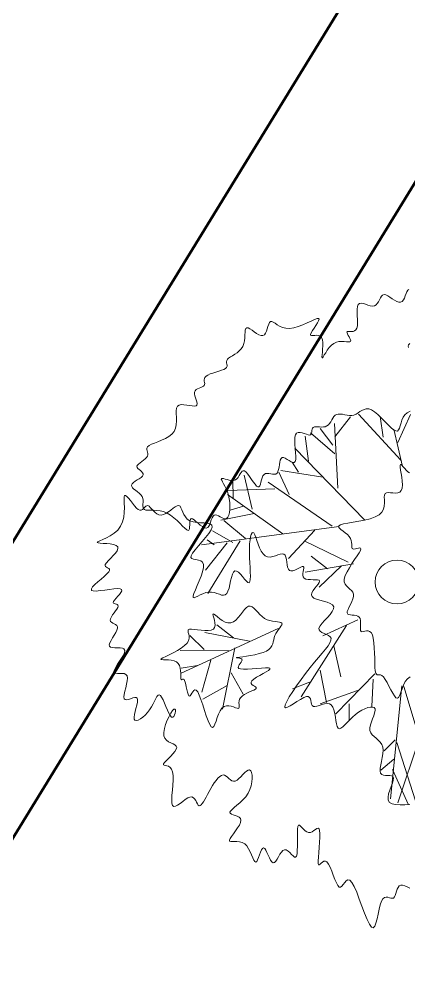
# Model space of a CAD drawing. Extents: x 2080 to 102394, y 2071 to 93424.
# Drawn here: x 87879.6 to 87928.9, y 86995.5 to 87118.1 of the extents above; entities that cross this region are included whole.
import ezdxf

# ---------------------------------------------------------------- set-up
doc = ezdxf.new("R2010")
doc.units = 0
doc.header["$LTSCALE"] = 20
doc.header["$MEASUREMENT"] = 0
doc.linetypes.add('ACAD_ISO02W100', pattern=[15, 12, -3])
doc.layers.add('casuanut tree', color=100, linetype='Continuous', lineweight=5)
doc.layers.add('COUNTRY FENCE', color=13, linetype='ACAD_ISO02W100', lineweight=50)

# ---------------------------------------------------------------- blocks, each defined once
blk = doc.blocks.new('tr')
at = {"layer": 'casuanut tree'}
for p, q in [((-0.1035, 0.4735), (-0.1307, 0.5339)), ((-0.1186, 0.3345), (-0.0824, 0.54)), ((-0.0915, 0.4977), (-0.0281, 0.549)), ((0.0987, 0.3768), (-0.0009, 0.552)), ((-0.1915, 0.4409), (-0.1837, 0.5213)), ((-0.1033, 0.4448), (-0.1641, 0.5272)), ((0.0595, 0.4614), (0.0655, 0.5279)), ((0.1017, 0.4342), (0.1621, 0.5128)), ((-0.0583, 0.2167), (-0.2243, 0.4916)), ((0.0987, 0.3557), (0.0987, 0.4795)), ((-0.4537, 0.3798), (-0.4417, 0.4372)), ((-0.4024, 0.3315), (-0.4024, 0.4433)), ((-0.2307, 0.4134), (-0.2425, 0.4487)), ((-0.317, 0.3781), (-0.4641, 0.4075)), ((-0.2758, 0.3506), (-0.2915, 0.4272)), ((-0.1579, 0.3798), (-0.2847, 0.4312)), ((-0.3239, 0.2318), (-0.4688, 0.3949)), ((-0.1639, 0.2197), (-0.333, 0.404)), ((-0.4266, 0.3466), (-0.4719, 0.3436)), ((-0.3994, 0.3164), (-0.5081, 0.3194)), ((-0.4447, 0.2439), (-0.499, 0.3164)), ((-0.487, 0.2409), (-0.5413, 0.2922)), ((-0.1428, 0.2137), (-0.5866, 0.256)), ((-0.5473, 0.2469), (-0.5654, 0.2681)), ((-0.4628, 0.2409), (-0.6017, 0.0989)), ((-0.5051, 0.2439), (-0.5926, 0.1744)), ((-0.2213, 0.2197), (-0.3239, 0.1502)), ((-0.1398, 0.0959), (-0.2605, 0.1925)), ((-0.2092, 0.0898), (-0.2515, 0.1412)), ((-0.1247, 0.0868), (-0.2817, 0.0959)), ((-0.1639, 0.0898), (-0.2485, 0.0385)), ((-0.6532, -0.073), (-0.6884, -0.0189)), ((-0.5062, -0.0793), (-0.6394, -0.0202)), ((-0.5539, -0.0579), (-0.5967, -0.0051)), ((-0.4069, -0.0604), (-0.7425, -0.1308)), ((-0.5766, -0.0956), (-0.7299, -0.0592)), ((-0.5565, -0.0906), (-0.6394, -0.2729)), ((-0.1519, -0.0915), (-0.2726, -0.1156)), ((-0.6859, -0.1183), (-0.7387, -0.1145)), ((-0.6407, -0.1107), (-0.6922, -0.205)), ((-0.1911, -0.1005), (-0.3843, -0.2908)), ((-0.2454, -0.1549), (-0.2454, -0.2576)), ((-0.5866, -0.166), (-0.564, -0.2415)), ((-0.608, -0.2025), (-0.6935, -0.2276)), ((-0.3058, -0.2214), (-0.3088, -0.3271)), ((-0.3481, -0.2516), (-0.4054, -0.2606)), ((-0.1368, -0.2727), (-0.2877, -0.3694)), ((-0.1458, -0.2878), (-0.17, -0.3724)), ((-0.2032, -0.312), (-0.33, -0.3271)), ((-0.0613, -0.3301), (-0.179, -0.6745)), ((-0.0552, -0.3331), (-0.0341, -0.6775)), ((-0.2394, -0.3482), (-0.2515, -0.3996)), ((-0.1217, -0.4933), (-0.1639, -0.5204)), ((-0.0436, -0.5061), (-0.1585, -0.6932)), ((-0.1179, -0.5039), (-0.0999, -0.727)), ((-0.1398, -0.5537), (-0.1881, -0.5778)), ((-0.1517, -0.585), (-0.1269, -0.7067))]:
    blk.add_line(p, q, dxfattribs=at)
for points in [[(0.2045, 0.724), (0.2042, 0.7282), (0.2063, 0.7322), (0.211, 0.7358)], [(0.2468, 0.9046), (0.2433, 0.9031), (0.2396, 0.8993), (0.2356, 0.8939), (0.2314, 0.8877), (0.227, 0.8815), (0.2222, 0.8761), (0.2172, 0.8722), (0.2119, 0.8708), (0.2063, 0.8722), (0.2004, 0.8761), (0.1944, 0.8816), (0.1884, 0.888), (0.1824, 0.8944), (0.1766, 0.9002), (0.171, 0.9046), (0.1657, 0.9068), (0.1608, 0.9063), (0.1563, 0.9035), (0.1518, 0.8992), (0.1474, 0.894), (0.1429, 0.8887), (0.1382, 0.8839), (0.1331, 0.8803), (0.1274, 0.8787), (0.1212, 0.8794), (0.1146, 0.8821), (0.1078, 0.8858), (0.101, 0.8899), (0.0944, 0.8936), (0.0882, 0.8961), (0.0826, 0.8966), (0.0779, 0.8944), (0.0742, 0.889), (0.0712, 0.8809), (0.0689, 0.871), (0.0668, 0.8599), (0.0648, 0.8486), (0.0625, 0.8379), (0.0599, 0.8285), (0.0565, 0.8212), (0.0523, 0.8167), (0.0474, 0.8145), (0.0423, 0.814), (0.0371, 0.8147), (0.0322, 0.8159), (0.028, 0.8171), (0.0247, 0.8175), (0.0227, 0.8167), (0.0222, 0.8141), (0.0228, 0.8102), (0.0241, 0.8053), (0.0258, 0.7999), (0.0274, 0.7946), (0.0284, 0.7899), (0.0285, 0.7862), (0.0272, 0.784), (0.0243, 0.7836), (0.0197, 0.7847), (0.0139, 0.7867), (0.007, 0.7891), (-0.0008, 0.7912), (-0.0092, 0.7926), (-0.0179, 0.7926), (-0.0268, 0.7908), (-0.0356, 0.7867), (-0.044, 0.781), (-0.0519, 0.7743), (-0.0589, 0.7675), (-0.0649, 0.7613), (-0.0696, 0.7564), (-0.0727, 0.7536), (-0.0741, 0.7536), (-0.0736, 0.7569), (-0.0717, 0.7631), (-0.0688, 0.7714), (-0.0657, 0.781), (-0.0627, 0.7912), (-0.0605, 0.8013), (-0.0596, 0.8104), (-0.0606, 0.8178), (-0.0638, 0.823), (-0.0687, 0.8263), (-0.0746, 0.8283), (-0.0807, 0.8294), (-0.0864, 0.8301), (-0.0908, 0.8311), (-0.0934, 0.8328), (-0.0932, 0.8358), (-0.09, 0.8405), (-0.0844, 0.8464), (-0.0774, 0.853), (-0.07, 0.8599), (-0.0632, 0.8666), (-0.0579, 0.8724), (-0.0552, 0.877), (-0.0561, 0.8798), (-0.0612, 0.8804), (-0.07, 0.8793), (-0.0816, 0.8771), (-0.0954, 0.8743), (-0.1103, 0.8716), (-0.1256, 0.8695), (-0.1405, 0.8686), (-0.1541, 0.8696), (-0.1657, 0.8729), (-0.1755, 0.8778), (-0.1837, 0.8838), (-0.1905, 0.8901), (-0.1962, 0.896), (-0.2011, 0.9009), (-0.2053, 0.904), (-0.2092, 0.9046), (-0.213, 0.9023), (-0.2167, 0.8976), (-0.2205, 0.8915), (-0.2244, 0.8846), (-0.2286, 0.8778), (-0.233, 0.8719), (-0.2378, 0.8678), (-0.243, 0.8663), (-0.2487, 0.8678), (-0.2548, 0.8719), (-0.261, 0.8777), (-0.2672, 0.8843), (-0.2732, 0.8909), (-0.2788, 0.8967), (-0.2838, 0.9008), (-0.288, 0.9023), (-0.2914, 0.9007), (-0.2941, 0.8964), (-0.2965, 0.8899), (-0.2989, 0.8819), (-0.3015, 0.873), (-0.3047, 0.8638), (-0.3087, 0.855), (-0.3139, 0.8471), (-0.3205, 0.8407), (-0.3281, 0.8356), (-0.3364, 0.8315), (-0.3448, 0.8282), (-0.3529, 0.8255), (-0.3603, 0.823), (-0.3666, 0.8205), (-0.3714, 0.8178), (-0.3742, 0.8146), (-0.3757, 0.811), (-0.3762, 0.8073), (-0.3763, 0.8034), (-0.3766, 0.7997), (-0.3775, 0.7963), (-0.3797, 0.7932), (-0.3837, 0.7908), (-0.3899, 0.789), (-0.3978, 0.7878), (-0.4068, 0.7869), (-0.4165, 0.7861), (-0.4263, 0.7853), (-0.4355, 0.7843), (-0.4437, 0.7828), (-0.4502, 0.7806), (-0.4546, 0.7777), (-0.4573, 0.7742), (-0.4587, 0.7702), (-0.4593, 0.7661), (-0.4595, 0.7621), (-0.4598, 0.7583), (-0.4607, 0.755), (-0.4626, 0.7525), (-0.4658, 0.7508), (-0.4701, 0.7497), (-0.4751, 0.749), (-0.4804, 0.7482), (-0.4857, 0.7472), (-0.4906, 0.7455), (-0.4946, 0.7428), (-0.4975, 0.7389), (-0.4989, 0.7336), (-0.4991, 0.7272), (-0.4988, 0.7202), (-0.4982, 0.7132), (-0.4979, 0.7066), (-0.4983, 0.7011), (-0.4999, 0.697), (-0.5031, 0.695), (-0.5083, 0.6953), (-0.5151, 0.6974), (-0.523, 0.7006), (-0.5315, 0.7041), (-0.5402, 0.7073), (-0.5484, 0.7094), (-0.5557, 0.7097), (-0.5616, 0.7074), (-0.5659, 0.7021), (-0.5687, 0.6941), (-0.5709, 0.6843), (-0.5728, 0.6733), (-0.5751, 0.6617), (-0.5783, 0.6503), (-0.583, 0.6398), (-0.5898, 0.6308), (-0.599, 0.6238), (-0.6102, 0.6186), (-0.6226, 0.6149), (-0.6355, 0.6123), (-0.6483, 0.6104), (-0.6603, 0.6087), (-0.6706, 0.607), (-0.6787, 0.6048), (-0.6841, 0.6019), (-0.6872, 0.5983), (-0.6885, 0.5942), (-0.6887, 0.5898), (-0.6885, 0.5852), (-0.6884, 0.5806), (-0.6891, 0.5762), (-0.6911, 0.5722), (-0.695, 0.5686), (-0.7003, 0.5655), (-0.7065, 0.5626), (-0.7131, 0.5599), (-0.7194, 0.5573), (-0.725, 0.5546), (-0.7293, 0.5517), (-0.7317, 0.5485), (-0.7318, 0.5449), (-0.7302, 0.541), (-0.7274, 0.5369), (-0.7241, 0.5327), (-0.7208, 0.5285), (-0.7184, 0.5244), (-0.7173, 0.5205), (-0.7182, 0.5169), (-0.7215, 0.5138), (-0.7268, 0.5109), (-0.7333, 0.5082), (-0.7405, 0.5055), (-0.7477, 0.5028), (-0.7541, 0.5), (-0.7591, 0.4968), (-0.7621, 0.4933), (-0.7625, 0.4892), (-0.7607, 0.4847), (-0.7574, 0.4797), (-0.7531, 0.4744), (-0.7483, 0.4688), (-0.7437, 0.4629), (-0.7398, 0.4567), (-0.7373, 0.4505), (-0.7365, 0.4441), (-0.737, 0.4377), (-0.7384, 0.4316), (-0.7401, 0.4257), (-0.7416, 0.4202), (-0.7424, 0.4153), (-0.7419, 0.4111), (-0.7395, 0.4076), (-0.7351, 0.4051), (-0.7287, 0.4031), (-0.7207, 0.4013), (-0.7115, 0.3992), (-0.7016, 0.3965), (-0.6913, 0.3927), (-0.6809, 0.3876), (-0.6709, 0.3806), (-0.6615, 0.3716), (-0.6529, 0.3611), (-0.6451, 0.35), (-0.6381, 0.3389), (-0.6318, 0.3287), (-0.6264, 0.3201), (-0.6217, 0.3138), (-0.6179, 0.3107), (-0.615, 0.3113), (-0.6126, 0.3148), (-0.6107, 0.3203), (-0.6089, 0.3269), (-0.6072, 0.3337), (-0.6053, 0.3397), (-0.6029, 0.344), (-0.5999, 0.3457), (-0.5962, 0.344), (-0.5917, 0.3396), (-0.5867, 0.3334), (-0.5814, 0.3262), (-0.5758, 0.3189), (-0.5702, 0.3124), (-0.5646, 0.3075), (-0.5594, 0.3051), (-0.5545, 0.3058), (-0.55, 0.3091), (-0.5457, 0.3143), (-0.5417, 0.3205), (-0.5377, 0.3269), (-0.5337, 0.3328), (-0.5297, 0.3375), (-0.5256, 0.34), (-0.5213, 0.34), (-0.5168, 0.3378), (-0.5122, 0.3343), (-0.5075, 0.33), (-0.5027, 0.3258), (-0.4979, 0.3224), (-0.4932, 0.3205), (-0.4885, 0.3209), (-0.4839, 0.324), (-0.4796, 0.3296), (-0.4756, 0.3373), (-0.4721, 0.3467), (-0.4693, 0.3572), (-0.4672, 0.3686), (-0.4661, 0.3803), (-0.4659, 0.3919), (-0.4669, 0.403), (-0.4686, 0.4134), (-0.4708, 0.4228), (-0.4731, 0.4312), (-0.4751, 0.4382), (-0.4765, 0.4437), (-0.477, 0.4475), (-0.4761, 0.4493), (-0.4736, 0.4492), (-0.4697, 0.4475), (-0.4647, 0.4448), (-0.4589, 0.4416), (-0.4526, 0.4384), (-0.446, 0.4359), (-0.4395, 0.4344), (-0.4333, 0.4347), (-0.4277, 0.4369), (-0.4226, 0.4407), (-0.418, 0.4453), (-0.4137, 0.45), (-0.4097, 0.4542), (-0.4059, 0.457), (-0.4021, 0.4579), (-0.3984, 0.4561), (-0.3945, 0.4512), (-0.3906, 0.4438), (-0.3867, 0.4347), (-0.3828, 0.425), (-0.3789, 0.4154), (-0.3751, 0.4068), (-0.3715, 0.4002), (-0.368, 0.3964), (-0.3647, 0.396), (-0.3615, 0.3985), (-0.3584, 0.4032), (-0.3552, 0.4092), (-0.3518, 0.4158), (-0.3482, 0.4222), (-0.3442, 0.4276), (-0.3398, 0.4313), (-0.3349, 0.4327), (-0.3297, 0.4322), (-0.3242, 0.4304), (-0.3186, 0.4281), (-0.313, 0.4258), (-0.3077, 0.4242), (-0.3027, 0.4239), (-0.2982, 0.4257), (-0.2942, 0.4298), (-0.2908, 0.4359), (-0.2876, 0.4431), (-0.2847, 0.4507), (-0.2817, 0.4581), (-0.2785, 0.4643), (-0.2751, 0.4688), (-0.2712, 0.4707), (-0.2666, 0.4697), (-0.2617, 0.4663), (-0.2565, 0.4615), (-0.2512, 0.4562), (-0.246, 0.4515), (-0.2411, 0.4481), (-0.2366, 0.4471), (-0.2329, 0.4493), (-0.2299, 0.4555), (-0.2275, 0.4649), (-0.2255, 0.4765), (-0.2236, 0.4893), (-0.2216, 0.5024), (-0.2193, 0.5146), (-0.2163, 0.5251), (-0.2126, 0.5327), (-0.2079, 0.5369), (-0.2024, 0.5379), (-0.1964, 0.5367), (-0.1902, 0.5338), (-0.1841, 0.5302), (-0.1782, 0.5264), (-0.173, 0.5232), (-0.1687, 0.5215), (-0.1654, 0.5216), (-0.163, 0.5234), (-0.1613, 0.5263), (-0.1598, 0.53), (-0.1584, 0.534), (-0.1568, 0.5378), (-0.1547, 0.5409), (-0.1518, 0.5429), (-0.1479, 0.5434), (-0.1432, 0.5428), (-0.1378, 0.5414), (-0.132, 0.5396), (-0.1258, 0.5379), (-0.1197, 0.5367), (-0.1136, 0.5363), (-0.1079, 0.5372), (-0.1026, 0.5397), (-0.0978, 0.5434), (-0.0932, 0.5479), (-0.0887, 0.5527), (-0.0843, 0.5575), (-0.0797, 0.5616), (-0.0749, 0.5648), (-0.0696, 0.5665), (-0.0639, 0.5665), (-0.0577, 0.565), (-0.0511, 0.5626), (-0.0443, 0.5596), (-0.0372, 0.5566), (-0.03, 0.554), (-0.0228, 0.5523), (-0.0156, 0.5519), (-0.0084, 0.5531), (-0.0013, 0.5554), (0.0057, 0.5582), (0.0129, 0.5608), (0.0201, 0.5624), (0.0275, 0.5625), (0.0351, 0.5603), (0.043, 0.5553), (0.0511, 0.5469), (0.0595, 0.5359), (0.0678, 0.5233), (0.0759, 0.5102), (0.0838, 0.4975), (0.0911, 0.4862), (0.0979, 0.4773), (0.1038, 0.4719), (0.1089, 0.4706), (0.1133, 0.4729), (0.1174, 0.478), (0.1215, 0.485), (0.126, 0.4931), (0.131, 0.5015), (0.137, 0.5094), (0.1443, 0.5158), (0.153, 0.5203), (0.1627, 0.523)], [(-0.1223, -0.7068), (-0.138, -0.7038), (-0.1532, -0.7006), (-0.1667, -0.6967), (-0.1775, -0.6917), (-0.1845, -0.6854), (-0.1868, -0.6774), (-0.1852, -0.6681), (-0.1809, -0.658), (-0.1747, -0.6475), (-0.1679, -0.6372), (-0.1615, -0.6275), (-0.1565, -0.619), (-0.1541, -0.6121), (-0.1549, -0.6072), (-0.1584, -0.6038), (-0.1639, -0.6015), (-0.1705, -0.5997), (-0.1774, -0.598), (-0.1837, -0.5957), (-0.1885, -0.5923), (-0.1912, -0.5874), (-0.1911, -0.5804), (-0.1886, -0.5718), (-0.1845, -0.5619), (-0.1795, -0.5512), (-0.1744, -0.5399), (-0.1698, -0.5286), (-0.1666, -0.5176), (-0.1653, -0.5073), (-0.1666, -0.4982), (-0.1699, -0.4899), (-0.1745, -0.4824), (-0.1798, -0.4752), (-0.185, -0.4683), (-0.1895, -0.4614), (-0.1926, -0.4542), (-0.1935, -0.4465), (-0.1917, -0.4381), (-0.1879, -0.4293), (-0.1827, -0.4203), (-0.1769, -0.4114), (-0.1711, -0.4029), (-0.1662, -0.395), (-0.1629, -0.388), (-0.1619, -0.3823), (-0.1638, -0.3779), (-0.1683, -0.375), (-0.1751, -0.3735), (-0.1836, -0.3734), (-0.1935, -0.3746), (-0.2044, -0.377), (-0.2157, -0.3807), (-0.2272, -0.3856), (-0.2384, -0.3916), (-0.2491, -0.3982), (-0.2591, -0.4047), (-0.2682, -0.4106), (-0.2762, -0.4153), (-0.2828, -0.4181), (-0.288, -0.4186), (-0.2914, -0.4161), (-0.2931, -0.4102), (-0.2934, -0.4015), (-0.2928, -0.391), (-0.292, -0.3793), (-0.2913, -0.3674), (-0.2914, -0.356), (-0.2928, -0.3461), (-0.2959, -0.3383), (-0.3012, -0.3334), (-0.3082, -0.3309), (-0.3164, -0.3302), (-0.3251, -0.3306), (-0.3337, -0.3314), (-0.3417, -0.3321), (-0.3484, -0.332), (-0.3533, -0.3304), (-0.3561, -0.3269), (-0.3571, -0.3219), (-0.3571, -0.3161), (-0.3569, -0.3099), (-0.3571, -0.304), (-0.3586, -0.2991), (-0.362, -0.2956), (-0.368, -0.2944), (-0.3771, -0.2956), (-0.3885, -0.2988), (-0.4011, -0.303), (-0.4137, -0.3075), (-0.4254, -0.3114), (-0.435, -0.3139), (-0.4413, -0.3141), (-0.4434, -0.3113), (-0.4404, -0.3048), (-0.4329, -0.2951), (-0.4215, -0.2828), (-0.4071, -0.2686), (-0.3905, -0.2532), (-0.3725, -0.2373), (-0.3538, -0.2215), (-0.3353, -0.2065), (-0.3177, -0.1928), (-0.3014, -0.1806), (-0.2866, -0.1696), (-0.2738, -0.1597), (-0.2633, -0.1509), (-0.2554, -0.1431), (-0.2504, -0.1361), (-0.2486, -0.1299), (-0.2503, -0.1242), (-0.2545, -0.1191), (-0.2603, -0.1142), (-0.2668, -0.1096), (-0.2729, -0.1049), (-0.2776, -0.1001), (-0.28, -0.0949), (-0.279, -0.0893), (-0.2741, -0.0831), (-0.266, -0.0764), (-0.256, -0.0693), (-0.2451, -0.062), (-0.2346, -0.0545), (-0.2257, -0.0471), (-0.2194, -0.0399), (-0.2171, -0.033), (-0.2194, -0.0264), (-0.2257, -0.0202), (-0.2346, -0.0142), (-0.245, -0.0084), (-0.2557, -0.0028), (-0.2656, 0.0029), (-0.2734, 0.0086), (-0.2779, 0.0144), (-0.2784, 0.0204), (-0.2755, 0.0265), (-0.2701, 0.0325), (-0.2634, 0.0383), (-0.2563, 0.0438), (-0.2499, 0.0489), (-0.2451, 0.0534), (-0.243, 0.0572), (-0.2443, 0.0602), (-0.2485, 0.0626), (-0.2547, 0.0646), (-0.2623, 0.0665), (-0.2703, 0.0685), (-0.278, 0.0708), (-0.2845, 0.0737), (-0.2892, 0.0775), (-0.2913, 0.0822), (-0.2913, 0.0876), (-0.2899, 0.0933), (-0.2876, 0.099), (-0.2852, 0.1044), (-0.2833, 0.109), (-0.2825, 0.1126), (-0.2835, 0.1147), (-0.2868, 0.1151), (-0.2919, 0.1143), (-0.2982, 0.1128), (-0.3054, 0.111), (-0.3126, 0.1096), (-0.3195, 0.109), (-0.3254, 0.1097), (-0.3297, 0.1124), (-0.3321, 0.1173), (-0.333, 0.124), (-0.3328, 0.132), (-0.3321, 0.1404), (-0.3315, 0.1489), (-0.3314, 0.1566), (-0.3325, 0.1631), (-0.3353, 0.1676), (-0.3402, 0.1699), (-0.3467, 0.1703), (-0.3545, 0.1696), (-0.3631, 0.1686), (-0.3719, 0.168), (-0.3805, 0.1684), (-0.3883, 0.1707), (-0.395, 0.1755), (-0.4001, 0.1833), (-0.4039, 0.1936), (-0.4065, 0.2053), (-0.4084, 0.2176), (-0.4098, 0.2297), (-0.411, 0.2406), (-0.4124, 0.2495), (-0.4141, 0.2555), (-0.4166, 0.2579), (-0.4197, 0.2568), (-0.4232, 0.2526), (-0.427, 0.2457), (-0.4309, 0.2363), (-0.4349, 0.2248), (-0.4387, 0.2116), (-0.4423, 0.1969), (-0.4455, 0.1813), (-0.4483, 0.1654), (-0.451, 0.1498), (-0.4536, 0.1354), (-0.4561, 0.1228), (-0.4588, 0.1128), (-0.4616, 0.1061), (-0.4648, 0.1034), (-0.4684, 0.1052), (-0.4723, 0.1105), (-0.4766, 0.1182), (-0.4811, 0.1271), (-0.4859, 0.1359), (-0.4908, 0.1436), (-0.4958, 0.149), (-0.5008, 0.1507), (-0.5059, 0.1481), (-0.511, 0.1418), (-0.5161, 0.1328), (-0.5213, 0.1223), (-0.5265, 0.1112), (-0.5317, 0.1007), (-0.5371, 0.0917), (-0.5425, 0.0854), (-0.5481, 0.0824), (-0.5538, 0.0825), (-0.5599, 0.0847), (-0.5663, 0.0885), (-0.5732, 0.0929), (-0.5807, 0.0974), (-0.5888, 0.1011), (-0.5977, 0.1034), (-0.6073, 0.1037), (-0.6172, 0.1024), (-0.6267, 0.1004), (-0.6354, 0.0982), (-0.6426, 0.0966), (-0.6477, 0.0963), (-0.6502, 0.0979), (-0.6495, 0.1023), (-0.6452, 0.1098), (-0.6382, 0.1199), (-0.6293, 0.1318), (-0.6198, 0.1449), (-0.6105, 0.1584), (-0.6024, 0.1715), (-0.5967, 0.1835), (-0.5943, 0.1935), (-0.5958, 0.2012), (-0.6005, 0.2068), (-0.6071, 0.2109), (-0.6144, 0.2141), (-0.6213, 0.217), (-0.6264, 0.2202), (-0.6287, 0.2242), (-0.627, 0.2296), (-0.6203, 0.2369), (-0.6098, 0.2457), (-0.5967, 0.2555), (-0.5823, 0.2659), (-0.5682, 0.2765), (-0.5555, 0.2866), (-0.5458, 0.296), (-0.5403, 0.304), (-0.5399, 0.3103), (-0.5441, 0.3153), (-0.5518, 0.3193), (-0.5619, 0.3228), (-0.5734, 0.3262), (-0.5852, 0.33), (-0.5963, 0.3344), (-0.6056, 0.34), (-0.6123, 0.3471), (-0.6167, 0.3552), (-0.6195, 0.3637), (-0.6212, 0.3723), (-0.6224, 0.3803), (-0.6238, 0.3871), (-0.6258, 0.3923), (-0.6292, 0.3952), (-0.6343, 0.3957), (-0.6409, 0.394), (-0.6487, 0.391), (-0.6572, 0.3872), (-0.6661, 0.3834), (-0.675, 0.3802), (-0.6834, 0.3783), (-0.6911, 0.3783), (-0.6978, 0.3808), (-0.7034, 0.3853), (-0.7082, 0.3911), (-0.7124, 0.3976), (-0.7161, 0.4042), (-0.7195, 0.4102), (-0.7227, 0.4149), (-0.726, 0.4178), (-0.7295, 0.4183), (-0.7332, 0.4171), (-0.7371, 0.4147), (-0.7411, 0.412), (-0.7453, 0.4097), (-0.7496, 0.4084), (-0.7541, 0.409), (-0.7587, 0.4121), (-0.7634, 0.4183), (-0.7681, 0.4266), (-0.7727, 0.4362), (-0.7771, 0.446), (-0.7813, 0.4549), (-0.7851, 0.4619), (-0.7885, 0.466), (-0.7913, 0.4662), (-0.7936, 0.4618), (-0.7957, 0.4534), (-0.7979, 0.4419), (-0.8008, 0.4283), (-0.8046, 0.4137), (-0.8099, 0.3989), (-0.8169, 0.3849), (-0.8262, 0.3727), (-0.838, 0.363), (-0.8513, 0.3557), (-0.8653, 0.3503), (-0.879, 0.3465), (-0.8914, 0.3439), (-0.9015, 0.342), (-0.9082, 0.3405), (-0.9107, 0.3389), (-0.9083, 0.337), (-0.9018, 0.3347), (-0.8926, 0.3319), (-0.882, 0.3286), (-0.8711, 0.3249), (-0.8613, 0.3207), (-0.8538, 0.316), (-0.8499, 0.3107), (-0.8505, 0.305), (-0.8548, 0.2989), (-0.8619, 0.2927), (-0.8707, 0.2864), (-0.8802, 0.2802), (-0.8892, 0.2744), (-0.8967, 0.2692), (-0.9017, 0.2645), (-0.9034, 0.2607), (-0.9025, 0.2575), (-0.9, 0.2547), (-0.8968, 0.252), (-0.8938, 0.2493), (-0.892, 0.2463), (-0.8925, 0.2428), (-0.8961, 0.2386), (-0.9034, 0.2335), (-0.9136, 0.2278), (-0.9253, 0.2216), (-0.9374, 0.2152), (-0.9486, 0.209), (-0.9575, 0.2031), (-0.9629, 0.1979), (-0.9636, 0.1935), (-0.9587, 0.1903), (-0.9492, 0.1879), (-0.9364, 0.1862), (-0.9218, 0.1848), (-0.9067, 0.1836), (-0.8925, 0.1821), (-0.8806, 0.1803), (-0.8724, 0.1778), (-0.8689, 0.1744), (-0.8694, 0.1702), (-0.873, 0.1656), (-0.8787, 0.1607), (-0.8856, 0.1558), (-0.8925, 0.151), (-0.8986, 0.1466), (-0.9028, 0.1428), (-0.9045, 0.1398), (-0.9039, 0.1375), (-0.9018, 0.1355), (-0.8989, 0.1338), (-0.8957, 0.1321), (-0.893, 0.1302), (-0.8914, 0.1278), (-0.8916, 0.1248), (-0.8939, 0.121), (-0.8981, 0.1166), (-0.9035, 0.1117), (-0.9094, 0.1065), (-0.9153, 0.1012), (-0.9205, 0.096), (-0.9244, 0.091), (-0.9265, 0.0865), (-0.9261, 0.0826), (-0.924, 0.079), (-0.9206, 0.0758), (-0.9167, 0.0725), (-0.913, 0.0692), (-0.9101, 0.0654), (-0.9088, 0.0611), (-0.9096, 0.0561), (-0.913, 0.0501), (-0.9184, 0.0436), (-0.925, 0.0366), (-0.9321, 0.0294), (-0.9387, 0.0225), (-0.9441, 0.016), (-0.9474, 0.0102), (-0.9478, 0.0054), (-0.9449, 0.0017), (-0.9392, -0.001), (-0.9318, -0.0032), (-0.9236, -0.0052), (-0.9157, -0.0073), (-0.9089, -0.01), (-0.9043, -0.0135), (-0.9028, -0.0183), (-0.9051, -0.0245), (-0.9106, -0.0319), (-0.9181, -0.04), (-0.9267, -0.0484), (-0.9355, -0.0568), (-0.9433, -0.0646), (-0.9493, -0.0714), (-0.9524, -0.0769), (-0.9518, -0.0807), (-0.9483, -0.0833), (-0.9426, -0.085), (-0.9357, -0.0865), (-0.9286, -0.0881), (-0.922, -0.0905), (-0.9168, -0.0941), (-0.9141, -0.0994), (-0.9143, -0.1068), (-0.917, -0.1157), (-0.9214, -0.1257), (-0.9266, -0.1361), (-0.9319, -0.1462), (-0.9364, -0.1555), (-0.9394, -0.1634), (-0.94, -0.1693), (-0.9377, -0.1727), (-0.933, -0.1742), (-0.9267, -0.1743), (-0.9196, -0.1737), (-0.9124, -0.173), (-0.9059, -0.1729), (-0.901, -0.1741), (-0.8983, -0.1772), (-0.8984, -0.1826), (-0.9009, -0.1899), (-0.905, -0.1985), (-0.9098, -0.2079), (-0.9148, -0.2174), (-0.9192, -0.2263), (-0.9222, -0.2342), (-0.9231, -0.2403), (-0.9213, -0.2442), (-0.9171, -0.246), (-0.9111, -0.2459), (-0.9035, -0.244), (-0.895, -0.2404), (-0.8859, -0.2355), (-0.8767, -0.2294), (-0.8679, -0.2223), (-0.8599, -0.2143), (-0.8527, -0.2061), (-0.8462, -0.1983), (-0.8405, -0.1914), (-0.8354, -0.186), (-0.831, -0.1828), (-0.8272, -0.1823), (-0.824, -0.1851), (-0.8213, -0.1915), (-0.8189, -0.2008), (-0.8168, -0.212), (-0.8148, -0.2241), (-0.8128, -0.236), (-0.8105, -0.2467), (-0.8079, -0.2552), (-0.8049, -0.2606), (-0.8012, -0.262), (-0.7974, -0.2602), (-0.7937, -0.2562), (-0.7905, -0.251), (-0.7883, -0.2456), (-0.7874, -0.2409), (-0.7883, -0.2381), (-0.7913, -0.238), (-0.7967, -0.2415), (-0.8039, -0.2481), (-0.812, -0.2571), (-0.8205, -0.2678), (-0.8285, -0.2794), (-0.8352, -0.2914), (-0.84, -0.303), (-0.842, -0.3135), (-0.8408, -0.3224), (-0.8371, -0.3298), (-0.8316, -0.336), (-0.8254, -0.3413), (-0.8193, -0.346), (-0.8141, -0.3505), (-0.8109, -0.3549), (-0.8105, -0.3597), (-0.8134, -0.3651), (-0.8192, -0.3708), (-0.8269, -0.3768), (-0.8357, -0.3827), (-0.8446, -0.3883), (-0.8528, -0.3935), (-0.8593, -0.3979), (-0.8634, -0.4014), (-0.8644, -0.4039), (-0.8627, -0.4057), (-0.8592, -0.4074), (-0.8547, -0.4096), (-0.8498, -0.4127), (-0.8454, -0.4173), (-0.8421, -0.4239), (-0.8409, -0.433), (-0.8421, -0.4449), (-0.8454, -0.459), (-0.8499, -0.4744), (-0.855, -0.49), (-0.8598, -0.5051), (-0.8637, -0.5187), (-0.8659, -0.5299), (-0.8657, -0.5378), (-0.8625, -0.5417), (-0.8568, -0.5423), (-0.8492, -0.5404), (-0.8403, -0.5369), (-0.8308, -0.5327), (-0.8213, -0.5286), (-0.8125, -0.5255), (-0.8049, -0.5243), (-0.799, -0.5255), (-0.7947, -0.5289), (-0.7916, -0.5338), (-0.7894, -0.5395), (-0.7877, -0.5454), (-0.7862, -0.5509), (-0.7845, -0.5553), (-0.7823, -0.5581), (-0.7794, -0.5586), (-0.7757, -0.5572), (-0.7712, -0.5539), (-0.7661, -0.5492), (-0.7605, -0.5432), (-0.7543, -0.5363), (-0.7477, -0.5288), (-0.7407, -0.5209), (-0.7334, -0.5128), (-0.7259, -0.505), (-0.7184, -0.4977), (-0.711, -0.4911), (-0.7038, -0.4857), (-0.6971, -0.4817), (-0.691, -0.4794), (-0.6855, -0.4792), (-0.6808, -0.4811), (-0.6767, -0.4847), (-0.673, -0.4894), (-0.6695, -0.4945), (-0.6658, -0.4995), (-0.6618, -0.5037), (-0.6571, -0.5066), (-0.6517, -0.5073), (-0.6453, -0.5057), (-0.6382, -0.5022), (-0.6307, -0.4975), (-0.6232, -0.4924), (-0.6158, -0.4876), (-0.6091, -0.4839), (-0.6033, -0.482), (-0.5988, -0.4826), (-0.5958, -0.4862), (-0.5944, -0.4926), (-0.5946, -0.501), (-0.5964, -0.511), (-0.5999, -0.522), (-0.605, -0.5333), (-0.6117, -0.5444), (-0.6202, -0.5547), (-0.6302, -0.5637), (-0.6413, -0.5716), (-0.6526, -0.5783), (-0.6637, -0.5841), (-0.6737, -0.5891), (-0.6821, -0.5935), (-0.6881, -0.5974), (-0.6911, -0.6009), (-0.6907, -0.6042), (-0.6875, -0.6074), (-0.6825, -0.6107), (-0.6765, -0.6143), (-0.6705, -0.6182), (-0.6655, -0.6226), (-0.6623, -0.6277), (-0.6619, -0.6336), (-0.6648, -0.6403), (-0.6706, -0.6477), (-0.6782, -0.6554), (-0.6868, -0.6631), (-0.6954, -0.6705), (-0.7032, -0.6773), (-0.7092, -0.6831), (-0.7125, -0.6876), (-0.7125, -0.6907), (-0.7096, -0.6927), (-0.7044, -0.6942), (-0.6976, -0.6955), (-0.6899, -0.6973), (-0.6818, -0.7), (-0.6741, -0.7041), (-0.6675, -0.7102), (-0.6624, -0.7184), (-0.6586, -0.7283), (-0.6559, -0.739), (-0.6538, -0.7496), (-0.6522, -0.7594), (-0.6505, -0.7675), (-0.6486, -0.7732), (-0.6461, -0.7755), (-0.6427, -0.7741), (-0.6386, -0.7695), (-0.634, -0.763), (-0.6291, -0.7554), (-0.6241, -0.7479), (-0.6193, -0.7415), (-0.615, -0.7372), (-0.6112, -0.7361), (-0.6082, -0.7389), (-0.6058, -0.7449), (-0.6038, -0.753), (-0.602, -0.7623), (-0.6002, -0.7717), (-0.598, -0.7801), (-0.5954, -0.7867), (-0.592, -0.7902), (-0.5878, -0.79), (-0.5828, -0.7868), (-0.5772, -0.7815), (-0.5712, -0.7751), (-0.565, -0.7685), (-0.5588, -0.7628), (-0.5527, -0.7588), (-0.547, -0.7575), (-0.5418, -0.7596), (-0.537, -0.7643), (-0.5326, -0.7705), (-0.5286, -0.7772), (-0.5248, -0.7833), (-0.5212, -0.7876), (-0.5177, -0.7891), (-0.5144, -0.7868), (-0.511, -0.7799), (-0.5076, -0.7692), (-0.5043, -0.756), (-0.501, -0.7414), (-0.4977, -0.7268), (-0.4946, -0.7133), (-0.4915, -0.7021), (-0.4885, -0.6944), (-0.4855, -0.6911), (-0.4826, -0.6917), (-0.4796, -0.695), (-0.4764, -0.7003), (-0.4728, -0.7066), (-0.4688, -0.7128), (-0.4643, -0.7181), (-0.4592, -0.7214), (-0.4534, -0.7223), (-0.4472, -0.7211), (-0.4411, -0.7189), (-0.4353, -0.7165), (-0.4302, -0.7148), (-0.4263, -0.7146), (-0.4238, -0.7169), (-0.4232, -0.7226), (-0.4246, -0.7321), (-0.4277, -0.7448), (-0.432, -0.7595), (-0.4368, -0.7751), (-0.4417, -0.7906), (-0.4461, -0.8048), (-0.4495, -0.8167), (-0.4513, -0.8251), (-0.4512, -0.8294), (-0.4493, -0.8302), (-0.4461, -0.8287), (-0.4419, -0.8261), (-0.4371, -0.8234), (-0.4321, -0.8218), (-0.4274, -0.8224), (-0.4232, -0.8262), (-0.4198, -0.8342), (-0.4171, -0.8454), (-0.415, -0.8586), (-0.413, -0.8727), (-0.4111, -0.8865), (-0.4089, -0.8988), (-0.4063, -0.9084), (-0.4029, -0.9141), (-0.3986, -0.9152), (-0.3937, -0.9128), (-0.3882, -0.9083), (-0.3823, -0.9033), (-0.3764, -0.8993), (-0.3706, -0.8978), (-0.3651, -0.9004), (-0.3601, -0.9085), (-0.3558, -0.9231), (-0.352, -0.9429), (-0.3487, -0.966), (-0.3455, -0.9903), (-0.3423, -1.0141), (-0.3389, -1.0354), (-0.3351, -1.0523), (-0.3308, -1.0629), (-0.3258, -1.0658), (-0.3202, -1.062), (-0.3142, -1.0532), (-0.3077, -1.0409), (-0.3011, -1.0267), (-0.2944, -1.0122), (-0.2878, -0.9989), (-0.2813, -0.9885), (-0.2751, -0.9821), (-0.2693, -0.9793), (-0.2637, -0.9791), (-0.2585, -0.9808), (-0.2536, -0.9833), (-0.249, -0.9858), (-0.2447, -0.9875), (-0.2407, -0.9874), (-0.2371, -0.9849), (-0.2336, -0.9805), (-0.2302, -0.9748), (-0.2267, -0.9686), (-0.223, -0.9626), (-0.2189, -0.9574), (-0.2144, -0.9538), (-0.2092, -0.9524), (-0.2034, -0.9538), (-0.197, -0.9574), (-0.1902, -0.9626), (-0.1832, -0.9686)], [(0.1162, 0.331), (0.1121, 0.3357), (0.1082, 0.3416), (0.1046, 0.3481), (0.1014, 0.3543), (0.0985, 0.3594), (0.0961, 0.3629), (0.0941, 0.3638), (0.0925, 0.3614), (0.0915, 0.3554), (0.0907, 0.3462), (0.09, 0.335), (0.089, 0.3227), (0.0876, 0.3102), (0.0854, 0.2985), (0.0823, 0.2886), (0.0779, 0.2814), (0.0722, 0.2777), (0.0654, 0.2767), (0.0579, 0.2778), (0.0502, 0.28), (0.0426, 0.2826), (0.0356, 0.2846), (0.0296, 0.2853), (0.025, 0.2837), (0.022, 0.2793), (0.02, 0.2726), (0.0184, 0.2642), (0.0165, 0.2548), (0.0136, 0.2452), (0.0088, 0.236), (0.0016, 0.2279), (-0.0088, 0.2217), (-0.0228, 0.2178), (-0.0396, 0.216), (-0.0581, 0.2156), (-0.0772, 0.2162), (-0.0958, 0.2173), (-0.1127, 0.2184), (-0.1268, 0.2189), (-0.1372, 0.2183), (-0.1429, 0.2163), (-0.1445, 0.2129), (-0.1429, 0.2084), (-0.139, 0.2028), (-0.1337, 0.1966), (-0.1278, 0.1898), (-0.1223, 0.1827), (-0.118, 0.1755), (-0.1156, 0.1684), (-0.1148, 0.1616), (-0.1151, 0.1551), (-0.116, 0.1492), (-0.1171, 0.1439), (-0.1177, 0.1395), (-0.1174, 0.1361), (-0.1158, 0.1338), (-0.1124, 0.1327), (-0.1078, 0.1324), (-0.1027, 0.1325), (-0.0978, 0.1326), (-0.0936, 0.1321), (-0.0911, 0.1308), (-0.0907, 0.1281), (-0.0932, 0.1237), (-0.0991, 0.1171), (-0.1077, 0.1088), (-0.118, 0.0992), (-0.1291, 0.0886), (-0.1403, 0.0776), (-0.1504, 0.0665), (-0.1587, 0.0558), (-0.1642, 0.0459), (-0.1663, 0.0372), (-0.1655, 0.0296), (-0.1626, 0.0227), (-0.1586, 0.0163), (-0.154, 0.0103), (-0.1499, 0.0044), (-0.147, -0.0017), (-0.1462, -0.0082), (-0.1479, -0.0152), (-0.1518, -0.0226), (-0.1571, -0.0302), (-0.1631, -0.0377), (-0.1691, -0.0449), (-0.1744, -0.0516), (-0.1782, -0.0574), (-0.1799, -0.0622), (-0.179, -0.0659), (-0.1759, -0.0686), (-0.1712, -0.0707), (-0.1655, -0.0725), (-0.1594, -0.0744), (-0.1535, -0.0767), (-0.1485, -0.0796), (-0.145, -0.0837), (-0.1435, -0.0889), (-0.1435, -0.0952), (-0.1447, -0.1019), (-0.1465, -0.1089), (-0.1483, -0.1155), (-0.1498, -0.1215), (-0.1504, -0.1264), (-0.1495, -0.1299), (-0.147, -0.1316), (-0.143, -0.1321), (-0.1381, -0.1321), (-0.1328, -0.1323), (-0.1275, -0.1333), (-0.1228, -0.136), (-0.1191, -0.141), (-0.1169, -0.149), (-0.1166, -0.1604), (-0.1178, -0.1746), (-0.1202, -0.1905), (-0.1232, -0.2073), (-0.1266, -0.224), (-0.1297, -0.2397), (-0.1323, -0.2533), (-0.1338, -0.264), (-0.1339, -0.271), (-0.1328, -0.2751), (-0.1307, -0.2771), (-0.1277, -0.278), (-0.1242, -0.2787), (-0.1203, -0.2801), (-0.1163, -0.2831), (-0.1124, -0.2887), (-0.1087, -0.2975), (-0.1053, -0.3086), (-0.102, -0.3211), (-0.0987, -0.3338), (-0.0954, -0.3457), (-0.092, -0.3556), (-0.0883, -0.3625), (-0.0842, -0.3654), (-0.0798, -0.3634), (-0.0748, -0.3575), (-0.0693, -0.3489), (-0.063, -0.3387), (-0.0559, -0.3284), (-0.048, -0.3189), (-0.0391, -0.3117), (-0.0291, -0.3079)]]:
    blk.add_lwpolyline(points, dxfattribs=at)
blk.add_lwpolyline([(-0.5999, 0.0324), (-0.601, 0.0306), (-0.601, 0.0259), (-0.6007, 0.0192), (-0.6004, 0.0111), (-0.6006, 0.0027), (-0.602, -0.0051), (-0.605, -0.0117), (-0.6101, -0.016), (-0.6176, -0.0176), (-0.6271, -0.0167), (-0.6378, -0.0142), (-0.649, -0.0106), (-0.6601, -0.0066), (-0.6704, -0.0029), (-0.6791, -0.0002), (-0.6855, 0.0009), (-0.6892, -0.0002), (-0.6908, -0.0033), (-0.6911, -0.0079), (-0.691, -0.0137), (-0.6912, -0.0202), (-0.6926, -0.0272), (-0.6961, -0.0342), (-0.7024, -0.0408), (-0.7121, -0.0468), (-0.7244, -0.0521), (-0.7383, -0.0567), (-0.7528, -0.0607), (-0.7667, -0.0641), (-0.779, -0.067), (-0.7887, -0.0694), (-0.7947, -0.0713), (-0.7963, -0.0728), (-0.794, -0.0741), (-0.7888, -0.0755), (-0.7815, -0.0772), (-0.773, -0.0794), (-0.7643, -0.0824), (-0.7562, -0.0863), (-0.7497, -0.0915), (-0.7453, -0.0981), (-0.743, -0.1057), (-0.7422, -0.1139), (-0.7426, -0.1223), (-0.7438, -0.1303), (-0.7452, -0.1375), (-0.7466, -0.1435), (-0.7474, -0.1479), (-0.7474, -0.1503), (-0.7466, -0.1512), (-0.7453, -0.1511), (-0.7436, -0.1506), (-0.7418, -0.1502), (-0.74, -0.1506), (-0.7384, -0.1522), (-0.7373, -0.1558), (-0.7367, -0.1615), (-0.7366, -0.169), (-0.7367, -0.1774), (-0.7369, -0.1861), (-0.7369, -0.1943), (-0.7365, -0.2013), (-0.7356, -0.2063), (-0.7339, -0.2087), (-0.7314, -0.2081), (-0.7281, -0.2051), (-0.7243, -0.201), (-0.7201, -0.1968), (-0.7159, -0.1935), (-0.7118, -0.1924), (-0.7079, -0.1945), (-0.7046, -0.2008), (-0.702, -0.2122), (-0.6999, -0.2274), (-0.6982, -0.2452), (-0.6966, -0.264), (-0.695, -0.2823), (-0.6931, -0.2988), (-0.6907, -0.3119), (-0.6878, -0.3203), (-0.684, -0.3229), (-0.6794, -0.3205), (-0.6742, -0.3143), (-0.6683, -0.3055), (-0.662, -0.2954), (-0.6551, -0.2853), (-0.6479, -0.2762), (-0.6405, -0.2696), (-0.6328, -0.2662), (-0.6251, -0.2657), (-0.6176, -0.2673), (-0.6105, -0.2703), (-0.6039, -0.274), (-0.5982, -0.2777), (-0.5934, -0.2806), (-0.5898, -0.282), (-0.5875, -0.2814), (-0.5861, -0.2789), (-0.5852, -0.2751), (-0.5844, -0.2703), (-0.5834, -0.2649), (-0.5816, -0.2593), (-0.5786, -0.254), (-0.574, -0.2493), (-0.5676, -0.2456), (-0.5599, -0.2427), (-0.5513, -0.2405), (-0.5426, -0.2387), (-0.5344, -0.2373), (-0.5273, -0.2358), (-0.5219, -0.2343), (-0.5189, -0.2324), (-0.5185, -0.23), (-0.5203, -0.2272), (-0.5232, -0.224), (-0.5266, -0.2206), (-0.5295, -0.2169), (-0.5311, -0.2131), (-0.5304, -0.2092), (-0.5267, -0.2054), (-0.5195, -0.2016), (-0.5096, -0.198), (-0.4982, -0.1945), (-0.4865, -0.1911), (-0.4758, -0.1879), (-0.4672, -0.1849), (-0.462, -0.1821), (-0.4614, -0.1794), (-0.4662, -0.177), (-0.4755, -0.1747), (-0.4881, -0.1725), (-0.5025, -0.1703), (-0.5176, -0.168), (-0.5321, -0.1657), (-0.5445, -0.1631), (-0.5538, -0.1603), (-0.5588, -0.1572), (-0.5602, -0.1538), (-0.5589, -0.1503), (-0.5557, -0.1468), (-0.5516, -0.1432), (-0.5474, -0.1397), (-0.5441, -0.1363), (-0.5425, -0.1332), (-0.5433, -0.1304), (-0.5459, -0.128), (-0.5495, -0.1259), (-0.5533, -0.1242), (-0.5566, -0.123), (-0.5585, -0.1221), (-0.5582, -0.1218), (-0.5549, -0.122), (-0.5481, -0.1226), (-0.5382, -0.1236), (-0.5262, -0.1246), (-0.5127, -0.1255), (-0.4985, -0.126), (-0.4846, -0.1259), (-0.4716, -0.125), (-0.4603, -0.1231), (-0.4514, -0.12), (-0.4445, -0.1158), (-0.4393, -0.1107), (-0.4353, -0.1051), (-0.432, -0.099), (-0.429, -0.0927), (-0.4258, -0.0864), (-0.422, -0.0803), (-0.4174, -0.0746), (-0.4121, -0.0693), (-0.4066, -0.0644), (-0.4013, -0.06), (-0.3968, -0.056), (-0.3934, -0.0524), (-0.3915, -0.0492), (-0.3916, -0.0465), (-0.394, -0.0441), (-0.3984, -0.0419), (-0.4044, -0.0397), (-0.4115, -0.0372), (-0.4192, -0.0341), (-0.4273, -0.0303), (-0.4351, -0.0255), (-0.4423, -0.0194), (-0.4486, -0.012), (-0.454, -0.0038), (-0.4589, 0.0048), (-0.4635, 0.013), (-0.4681, 0.0202), (-0.4729, 0.0259), (-0.4781, 0.0294), (-0.484, 0.0302), (-0.4907, 0.0278), (-0.4983, 0.0229), (-0.5065, 0.0164), (-0.5152, 0.0092), (-0.5242, 0.0021), (-0.5334, -0.0039), (-0.5425, -0.008), (-0.5515, -0.0093), (-0.5602, -0.0072), (-0.5684, -0.0023), (-0.576, 0.0044), (-0.5829, 0.012), (-0.5889, 0.0195), (-0.5938, 0.0261), (-0.5975, 0.0307)], close=True, dxfattribs=at)
at = {"layer": 'casuanut tree', "linetype": 'Continuous'}
blk.add_circle((-0.0014, -0.0017), 0.0703, dxfattribs=at)

msp = doc.modelspace()

# ---------------------------------------------------------------- linework, layer by layer
at = {"layer": 'COUNTRY FENCE', "linetype": 'Continuous'}
for p, q in [((88046.647, 87325.404), (87772.272, 86878.522)), ((88064.832, 87317.863), (87789.049, 86868.222))]:
    msp.add_line(p, q, dxfattribs=at)

# ---------------------------------------------------------------- block references
at = {"layer": 'casuanut tree', "linetype": 'Continuous', "xscale": 39.3723505157182, "yscale": 39.37235051571042, "zscale": 39.37235051570639, "rotation": 13.01607038379638}
msp.add_blockref('tr', (87927.431, 87047.007), dxfattribs=at)

doc.saveas('drawing.dxf')
